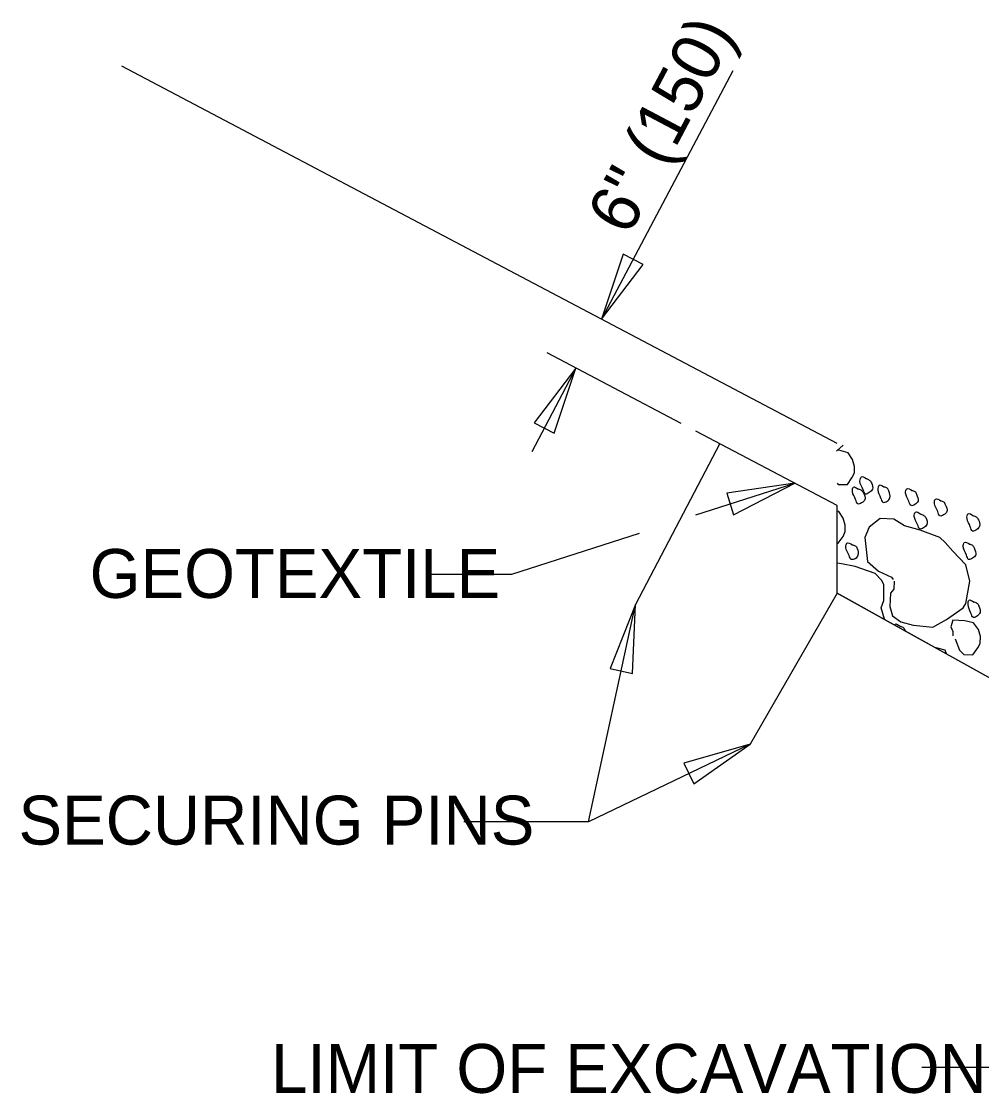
# Model space of a CAD drawing. Extents: x 2.3 to 16.3, y 0.2 to 9.5.
# Drawn here: x 2.347 to 4.115, y 7.526 to 9.499 of the extents above; entities that cross this region are included whole.
import ezdxf

# ---------------------------------------------------------------- set-up
doc = ezdxf.new("R2010")
doc.units = 0
for name, color, linetype in [('SD_P_Center Lines', 7, 'Continuous'), ('SD_P_Dimension Lines', 7, 'Continuous'), ('SD_P_Dimension Text', 7, 'Continuous'), ('SD_P_Prop Object Lines', 7, 'Continuous')]:
    doc.layers.add(name, color=color, linetype=linetype)

msp = doc.modelspace()

# ---------------------------------------------------------------- linework, layer by layer
at = {"layer": 'SD_P_Center Lines'}
msp.add_line((3.849, 8.722), (2.532, 9.417), dxfattribs=at)
at = {"layer": 'SD_P_Dimension Lines'}
for p, q in [((3.657, 9.408), (3.415, 8.951)), ((3.455, 9.071), (3.415, 8.951)), ((3.492, 9.052), (3.455, 9.071)), ((3.415, 8.951), (3.492, 9.052)), ((3.562, 8.759), (3.315, 8.889)), ((3.368, 8.861), (3.287, 8.707)), ((3.368, 8.861), (3.291, 8.76)), ((3.328, 8.741), (3.368, 8.861)), ((3.291, 8.76), (3.328, 8.741)), ((3.589, 8.591), (3.771, 8.649)), ((3.771, 8.649), (3.646, 8.631)), ((3.658, 8.591), (3.771, 8.649)), ((3.646, 8.631), (3.658, 8.591)), ((3.25, 8.482), (3.485, 8.557)), ((3.102, 8.482), (3.25, 8.482)), ((3.391, 8.026), (3.478, 8.426)), ((3.478, 8.426), (3.431, 8.308)), ((3.472, 8.299), (3.478, 8.426)), ((3.431, 8.308), (3.472, 8.299)), ((3.689, 8.169), (3.391, 8.026)), ((3.689, 8.169), (3.567, 8.134)), ((3.585, 8.096), (3.689, 8.169)), ((3.567, 8.134), (3.585, 8.096)), ((3.391, 8.026), (3.162, 8.026)), ((4.005, 7.574), (4.219, 7.574))]:
    msp.add_line(p, q, dxfattribs=at)
at = {"layer": 'SD_P_Prop Object Lines'}
for p, q in [((3.849, 8.608), (3.589, 8.745)), ((3.633, 8.722), (3.478, 8.426)), ((3.848, 8.708), (3.86, 8.719)), ((3.849, 8.447), (3.689, 8.169)), ((3.849, 8.447), (4.98, 7.818))]:
    msp.add_line(p, q, dxfattribs=at)
for points in [[(3.849, 8.649), (3.851, 8.647), (3.868, 8.647), (3.876, 8.659), (3.881, 8.668), (3.881, 8.68), (3.877, 8.693), (3.869, 8.705), (3.852, 8.71), (3.849, 8.71)], [(7.22, 8.597), (7.221, 8.447), (6.157, 7.818), (4.98, 7.818), (3.849, 8.447), (3.849, 8.608)], [(3.849, 8.539), (3.851, 8.539), (3.86, 8.551), (3.864, 8.56), (3.864, 8.572), (3.86, 8.585), (3.852, 8.597), (3.849, 8.598)], [(3.954, 8.469), (3.953, 8.454), (3.947, 8.447), (3.946, 8.422), (3.951, 8.405), (3.966, 8.394), (3.989, 8.388), (4.025, 8.384), (4.05, 8.398), (4.081, 8.42), (4.086, 8.428), (4.093, 8.469), (4.086, 8.499), (4.062, 8.524), (4.048, 8.54), (4.038, 8.549), (4.002, 8.563), (3.973, 8.571), (3.953, 8.583), (3.928, 8.584), (3.908, 8.568), (3.9, 8.549), (3.905, 8.505), (3.925, 8.487), (3.949, 8.476), (3.952, 8.472)], [(3.936, 8.399), (3.93, 8.42), (3.935, 8.433), (3.935, 8.462), (3.931, 8.47), (3.919, 8.483), (3.882, 8.496), (3.857, 8.501), (3.849, 8.502)], [(4.066, 8.363), (4.074, 8.342), (4.082, 8.334), (4.099, 8.333), (4.108, 8.346), (4.112, 8.354), (4.113, 8.367), (4.109, 8.38), (4.1, 8.392), (4.084, 8.396), (4.062, 8.397), (4.058, 8.385), (4.062, 8.376), (4.062, 8.368)], [(4.05, 8.335), (4.048, 8.342), (4.031, 8.346), (4.03, 8.346)]]:
    msp.add_lwpolyline(points, dxfattribs=at)
for points in [[(3.903, 8.658), (3.908, 8.655), (3.912, 8.65), (3.914, 8.638), (3.908, 8.632), (3.901, 8.629), (3.897, 8.637), (3.891, 8.653), (3.894, 8.661), (3.903, 8.657)], [(3.935, 8.642), (3.941, 8.64), (3.944, 8.635), (3.946, 8.622), (3.941, 8.616), (3.933, 8.614), (3.929, 8.622), (3.924, 8.637), (3.926, 8.645), (3.935, 8.642)], [(3.888, 8.639), (3.894, 8.636), (3.897, 8.632), (3.9, 8.619), (3.894, 8.613), (3.887, 8.611), (3.883, 8.619), (3.877, 8.634), (3.879, 8.642), (3.888, 8.638)], [(3.986, 8.636), (3.992, 8.634), (3.995, 8.629), (3.998, 8.616), (3.992, 8.61), (3.985, 8.608), (3.981, 8.616), (3.975, 8.631), (3.977, 8.639), (3.987, 8.636)], [(4.039, 8.617), (4.045, 8.615), (4.048, 8.61), (4.051, 8.597), (4.045, 8.591), (4.038, 8.589), (4.034, 8.597), (4.028, 8.612), (4.03, 8.62), (4.04, 8.617)], [(4.002, 8.593), (4.008, 8.59), (4.012, 8.586), (4.014, 8.573), (4.008, 8.567), (4.001, 8.565), (3.997, 8.573), (3.991, 8.588), (3.993, 8.596), (4.003, 8.592)], [(4.099, 8.59), (4.105, 8.587), (4.109, 8.582), (4.111, 8.57), (4.106, 8.564), (4.098, 8.561), (4.094, 8.569), (4.088, 8.584), (4.09, 8.593), (4.1, 8.589)], [(3.876, 8.536), (3.882, 8.534), (3.886, 8.529), (3.887, 8.517), (3.882, 8.51), (3.875, 8.509), (3.871, 8.516), (3.865, 8.531), (3.867, 8.539), (3.877, 8.536)], [(4.092, 8.537), (4.098, 8.535), (4.101, 8.53), (4.104, 8.517), (4.098, 8.511), (4.091, 8.509), (4.087, 8.517), (4.081, 8.532), (4.083, 8.54), (4.093, 8.537)], [(4.101, 8.431), (4.107, 8.428), (4.11, 8.423), (4.112, 8.411), (4.107, 8.405), (4.1, 8.402), (4.095, 8.41), (4.09, 8.426), (4.092, 8.434), (4.101, 8.43)], [(3.956, 8.388), (3.956, 8.389), (3.965, 8.386)], [(3.965, 8.386), (3.971, 8.383), (3.974, 8.378), (3.974, 8.377)]]:
    msp.add_spline(points, degree=3, dxfattribs=at)

# ---------------------------------------------------------------- texts
at = {"layer": 'SD_P_Dimension Text'}
msp.add_text('6" (150)', height=0.09, rotation=62.128, dxfattribs=at).set_placement((3.465, 9.102))
for s, p in [('GEOTEXTILE', (2.473, 8.438)), ('SECURING PINS', (2.342, 7.984)), ('LIMIT OF EXCAVATION', (2.807, 7.527))]:
    msp.add_text(s, height=0.09, dxfattribs=at).set_placement(p)

doc.saveas('drawing.dxf')
